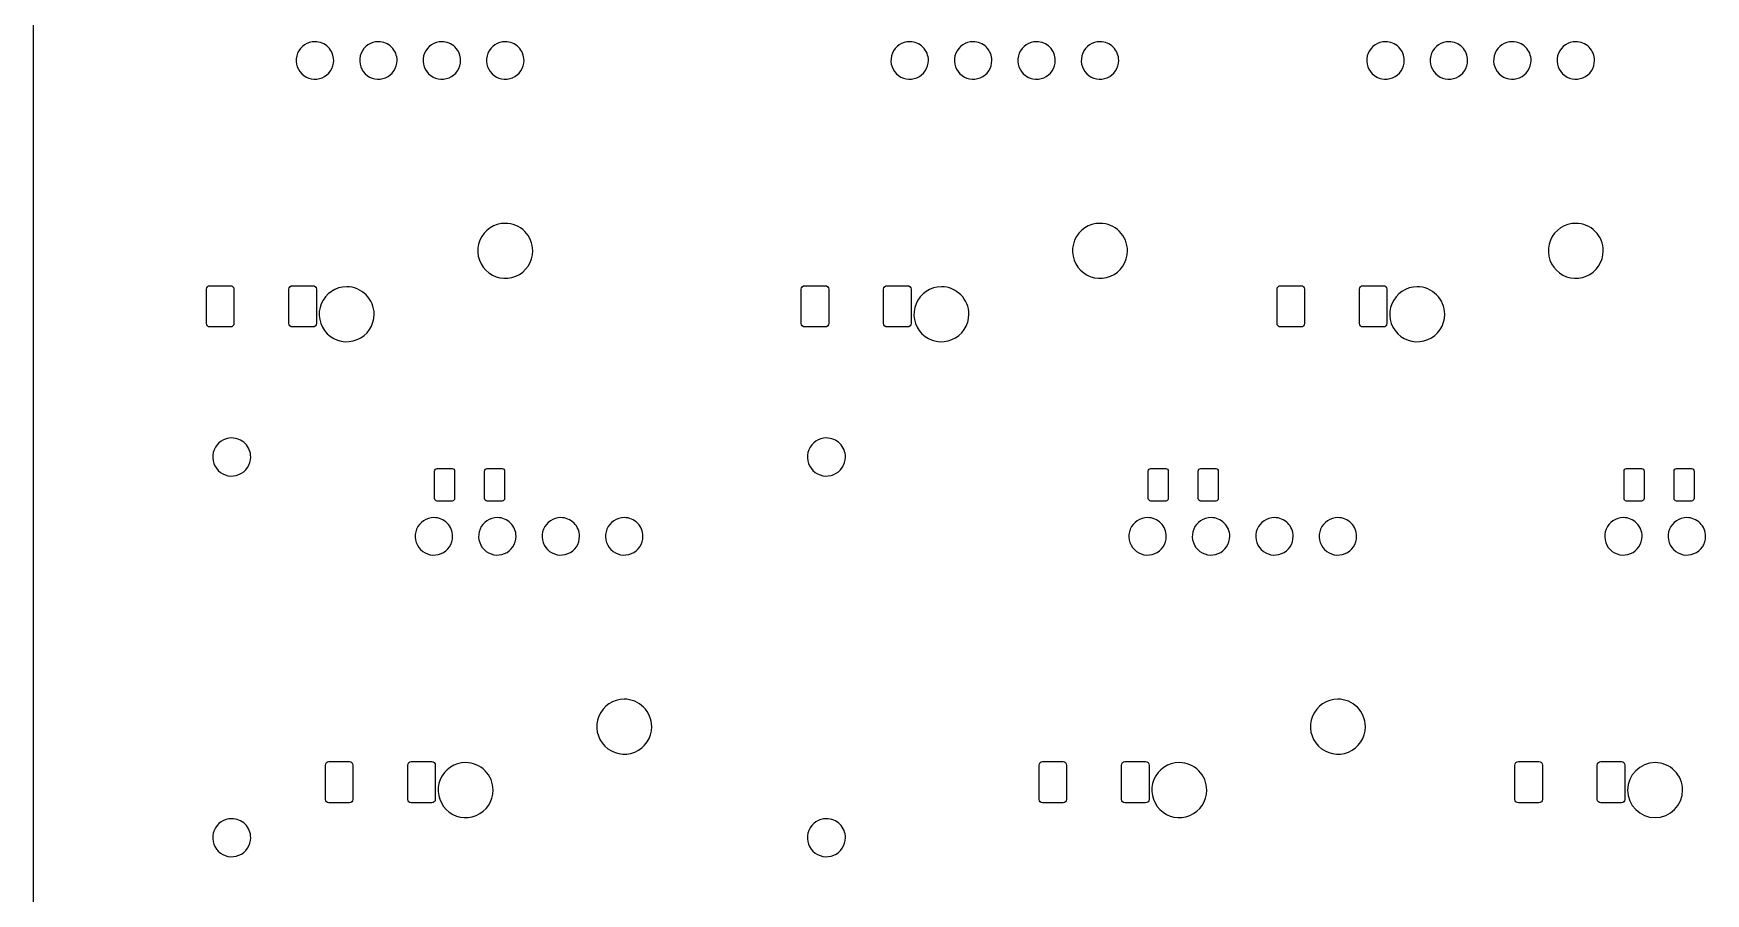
# Model space of a CAD drawing. Extents: x 0 to 449, y -141 to 0.
# Drawn here: x 0 to 67, y -71.2 to -36.7 of the extents above; entities that cross this region are included whole.
import ezdxf

# ---------------------------------------------------------------- set-up
doc = ezdxf.new("R2010")
doc.units = 0
doc.layers.get('0').update_dxf_attribs({"linetype": 'CONTINUOUS'})

msp = doc.modelspace()

# ---------------------------------------------------------------- linework, layer by layer
at = {"color": 7}
for p, q in [((0.024995, -133.374466), (0.024995, -0.024469)), ((11.296245, -37.05697), (11.296245, -37.05697)), ((13.836244, -37.05697), (13.836244, -37.05697)), ((16.376244, -37.05697), (16.376244, -37.05697)), ((18.916244, -37.05697), (18.916244, -37.05697)), ((35.108744, -37.05697), (35.108744, -37.05697)), ((37.648744, -37.05697), (37.648744, -37.05697)), ((40.188744, -37.05697), (40.188744, -37.05697)), ((42.728744, -37.05697), (42.728744, -37.05697)), ((54.158744, -37.05697), (54.158744, -37.05697)), ((56.698744, -37.05697), (56.698744, -37.05697)), ((59.238744, -37.05697), (59.238744, -37.05697)), ((61.778744, -37.05697), (61.778744, -37.05697)), ((18.916244, -44.32697), (18.916244, -44.32697)), ((42.728744, -44.32697), (42.728744, -44.32697)), ((61.778744, -44.32697), (61.778744, -44.32697)), ((6.993394, -46.864742), (7.038002, -46.834936)), ((7.038002, -46.834936), (7.090621, -46.824469)), ((7.090621, -46.824469), (7.915621, -46.824469)), ((7.915621, -46.824469), (7.96824, -46.834936)), ((7.96824, -46.834936), (8.012848, -46.864742)), ((10.293392, -46.864742), (10.338, -46.834936)), ((10.338, -46.834936), (10.390619, -46.824469)), ((10.390619, -46.824469), (11.215619, -46.824469)), ((11.215619, -46.824469), (11.268238, -46.834936)), ((11.268238, -46.834936), (11.312846, -46.864742)), ((30.805894, -46.864742), (30.850502, -46.834936)), ((30.850502, -46.834936), (30.903121, -46.824469)), ((30.903121, -46.824469), (31.728121, -46.824469)), ((31.728121, -46.824469), (31.78074, -46.834936)), ((31.78074, -46.834936), (31.825348, -46.864742)), ((34.105892, -46.864742), (34.1505, -46.834936)), ((34.1505, -46.834936), (34.203119, -46.824469)), ((34.203119, -46.824469), (35.028119, -46.824469)), ((35.028119, -46.824469), (35.080738, -46.834936)), ((35.080738, -46.834936), (35.125346, -46.864742)), ((49.855894, -46.864742), (49.900502, -46.834936)), ((49.900502, -46.834936), (49.953121, -46.824469)), ((49.953121, -46.824469), (50.778121, -46.824469)), ((50.778121, -46.824469), (50.83074, -46.834936)), ((50.83074, -46.834936), (50.875348, -46.864742)), ((53.155892, -46.864742), (53.2005, -46.834936)), ((53.2005, -46.834936), (53.253119, -46.824469)), ((53.253119, -46.824469), (54.078119, -46.824469)), ((54.078119, -46.824469), (54.130738, -46.834936)), ((54.130738, -46.834936), (54.175346, -46.864742)), ((6.953121, -46.961969), (6.963588, -46.90935)), ((6.953121, -48.336969), (6.953121, -46.961969)), ((6.963588, -46.90935), (6.993394, -46.864742)), ((8.012848, -46.864742), (8.042654, -46.90935)), ((8.042654, -46.90935), (8.053121, -46.961969)), ((8.053121, -46.961969), (8.053121, -48.336969)), ((10.253119, -46.961969), (10.263586, -46.90935)), ((10.253119, -48.336969), (10.253119, -46.961969)), ((10.263586, -46.90935), (10.293392, -46.864742)), ((11.312846, -46.864742), (11.342652, -46.90935)), ((11.342652, -46.90935), (11.353119, -46.961969)), ((11.353119, -46.961969), (11.353119, -48.336969)), ((12.566244, -46.86697), (12.566244, -46.86697)), ((30.765621, -46.961969), (30.776088, -46.90935)), ((30.765621, -48.336969), (30.765621, -46.961969)), ((30.776088, -46.90935), (30.805894, -46.864742)), ((31.825348, -46.864742), (31.855154, -46.90935)), ((31.855154, -46.90935), (31.865621, -46.961969)), ((31.865621, -46.961969), (31.865621, -48.336969)), ((34.065619, -46.961969), (34.076086, -46.90935)), ((34.065619, -48.336969), (34.065619, -46.961969)), ((34.076086, -46.90935), (34.105892, -46.864742)), ((35.125346, -46.864742), (35.155152, -46.90935)), ((35.155152, -46.90935), (35.165619, -46.961969)), ((35.165619, -46.961969), (35.165619, -48.336969)), ((36.378744, -46.86697), (36.378744, -46.86697)), ((49.815621, -46.961969), (49.826088, -46.90935)), ((49.815621, -48.336969), (49.815621, -46.961969)), ((49.826088, -46.90935), (49.855894, -46.864742)), ((50.875348, -46.864742), (50.905154, -46.90935)), ((50.905154, -46.90935), (50.915621, -46.961969)), ((50.915621, -46.961969), (50.915621, -48.336969)), ((53.115619, -46.961969), (53.126086, -46.90935)), ((53.115619, -48.336969), (53.115619, -46.961969)), ((53.126086, -46.90935), (53.155892, -46.864742)), ((54.175346, -46.864742), (54.205152, -46.90935)), ((54.205152, -46.90935), (54.215619, -46.961969)), ((54.215619, -46.961969), (54.215619, -48.336969)), ((55.428744, -46.86697), (55.428744, -46.86697)), ((6.963588, -48.389588), (6.953121, -48.336969)), ((6.993394, -48.434196), (6.963588, -48.389588)), ((7.038002, -48.464002), (6.993394, -48.434196)), ((7.090621, -48.474469), (7.038002, -48.464002)), ((7.915621, -48.474469), (7.090621, -48.474469)), ((7.96824, -48.464002), (7.915621, -48.474469)), ((8.012848, -48.434196), (7.96824, -48.464002)), ((8.042654, -48.389588), (8.012848, -48.434196)), ((8.053121, -48.336969), (8.042654, -48.389588)), ((10.263586, -48.389588), (10.253119, -48.336969)), ((10.293392, -48.434196), (10.263586, -48.389588)), ((10.338, -48.464002), (10.293392, -48.434196)), ((10.390619, -48.474469), (10.338, -48.464002)), ((11.215619, -48.474469), (10.390619, -48.474469)), ((11.268238, -48.464002), (11.215619, -48.474469)), ((11.312846, -48.434196), (11.268238, -48.464002)), ((11.342652, -48.389588), (11.312846, -48.434196)), ((11.353119, -48.336969), (11.342652, -48.389588)), ((30.776088, -48.389588), (30.765621, -48.336969)), ((30.805894, -48.434196), (30.776088, -48.389588)), ((30.850502, -48.464002), (30.805894, -48.434196)), ((30.903121, -48.474469), (30.850502, -48.464002)), ((31.728121, -48.474469), (30.903121, -48.474469)), ((31.78074, -48.464002), (31.728121, -48.474469)), ((31.825348, -48.434196), (31.78074, -48.464002)), ((31.855154, -48.389588), (31.825348, -48.434196)), ((31.865621, -48.336969), (31.855154, -48.389588)), ((34.076086, -48.389588), (34.065619, -48.336969)), ((34.105892, -48.434196), (34.076086, -48.389588)), ((34.1505, -48.464002), (34.105892, -48.434196)), ((34.203119, -48.474469), (34.1505, -48.464002)), ((35.028119, -48.474469), (34.203119, -48.474469)), ((35.080738, -48.464002), (35.028119, -48.474469)), ((35.125346, -48.434196), (35.080738, -48.464002)), ((35.155152, -48.389588), (35.125346, -48.434196)), ((35.165619, -48.336969), (35.155152, -48.389588)), ((49.826088, -48.389588), (49.815621, -48.336969)), ((49.855894, -48.434196), (49.826088, -48.389588)), ((49.900502, -48.464002), (49.855894, -48.434196)), ((49.953121, -48.474469), (49.900502, -48.464002)), ((50.778121, -48.474469), (49.953121, -48.474469)), ((50.83074, -48.464002), (50.778121, -48.474469)), ((50.875348, -48.434196), (50.83074, -48.464002)), ((50.905154, -48.389588), (50.875348, -48.434196)), ((50.915621, -48.336969), (50.905154, -48.389588)), ((53.126086, -48.389588), (53.115619, -48.336969)), ((53.155892, -48.434196), (53.126086, -48.389588)), ((53.2005, -48.464002), (53.155892, -48.434196)), ((53.253119, -48.474469), (53.2005, -48.464002)), ((54.078119, -48.474469), (53.253119, -48.474469)), ((54.130738, -48.464002), (54.078119, -48.474469)), ((54.175346, -48.434196), (54.130738, -48.464002)), ((54.205152, -48.389588), (54.175346, -48.434196)), ((54.215619, -48.336969), (54.205152, -48.389588)), ((7.962495, -52.91997), (7.962495, -52.91997)), ((31.774996, -52.91997), (31.774996, -52.91997)), ((16.087494, -54.243219), (16.095106, -54.204951)), ((16.095106, -54.204951), (16.116783, -54.172508)), ((16.116783, -54.172508), (16.149226, -54.150831)), ((16.149226, -54.150831), (16.187494, -54.143219)), ((16.187494, -54.143219), (16.787494, -54.143219)), ((16.787494, -54.143219), (16.825762, -54.150831)), ((16.825762, -54.150831), (16.858205, -54.172508)), ((16.858205, -54.172508), (16.879882, -54.204951)), ((16.879882, -54.204951), (16.887494, -54.243219)), ((18.087496, -54.243219), (18.095108, -54.204951)), ((18.095108, -54.204951), (18.116785, -54.172508)), ((18.116785, -54.172508), (18.149228, -54.150831)), ((18.149228, -54.150831), (18.187496, -54.143219)), ((18.187496, -54.143219), (18.787496, -54.143219)), ((18.787496, -54.143219), (18.825764, -54.150831)), ((18.825764, -54.150831), (18.858207, -54.172508)), ((18.858207, -54.172508), (18.879884, -54.204951)), ((18.879884, -54.204951), (18.887496, -54.243219)), ((44.662494, -54.243219), (44.670106, -54.204951)), ((44.670106, -54.204951), (44.691783, -54.172508)), ((44.691783, -54.172508), (44.724226, -54.150831)), ((44.724226, -54.150831), (44.762494, -54.143219)), ((44.762494, -54.143219), (45.362494, -54.143219)), ((45.362494, -54.143219), (45.400762, -54.150831)), ((45.400762, -54.150831), (45.433205, -54.172508)), ((45.433205, -54.172508), (45.454882, -54.204951)), ((45.454882, -54.204951), (45.462494, -54.243219)), ((46.662496, -54.243219), (46.670108, -54.204951)), ((46.670108, -54.204951), (46.691785, -54.172508)), ((46.691785, -54.172508), (46.724228, -54.150831)), ((46.724228, -54.150831), (46.762496, -54.143219)), ((46.762496, -54.143219), (47.362496, -54.143219)), ((47.362496, -54.143219), (47.400764, -54.150831)), ((47.400764, -54.150831), (47.433207, -54.172508)), ((47.433207, -54.172508), (47.454884, -54.204951)), ((47.454884, -54.204951), (47.462496, -54.243219)), ((63.712494, -54.243219), (63.720106, -54.204951)), ((63.720106, -54.204951), (63.741783, -54.172508)), ((63.741783, -54.172508), (63.774226, -54.150831)), ((63.774226, -54.150831), (63.812494, -54.143219)), ((63.812494, -54.143219), (64.412494, -54.143219)), ((64.412494, -54.143219), (64.450762, -54.150831)), ((64.450762, -54.150831), (64.483205, -54.172508)), ((64.483205, -54.172508), (64.504882, -54.204951)), ((64.504882, -54.204951), (64.512494, -54.243219)), ((65.712496, -54.243219), (65.720108, -54.204951)), ((65.720108, -54.204951), (65.741785, -54.172508)), ((65.741785, -54.172508), (65.774228, -54.150831)), ((65.774228, -54.150831), (65.812496, -54.143219)), ((65.812496, -54.143219), (66.412496, -54.143219)), ((66.412496, -54.143219), (66.450764, -54.150831)), ((66.450764, -54.150831), (66.483207, -54.172508)), ((66.483207, -54.172508), (66.504884, -54.204951)), ((66.504884, -54.204951), (66.512496, -54.243219)), ((16.087494, -55.343219), (16.087494, -54.243219)), ((16.887494, -54.243219), (16.887494, -55.343219)), ((18.087496, -55.343219), (18.087496, -54.243219)), ((18.887496, -54.243219), (18.887496, -55.343219)), ((44.662494, -55.343219), (44.662494, -54.243219)), ((45.462494, -54.243219), (45.462494, -55.343219)), ((46.662496, -55.343219), (46.662496, -54.243219)), ((47.462496, -54.243219), (47.462496, -55.343219)), ((63.712494, -55.343219), (63.712494, -54.243219)), ((64.512494, -54.243219), (64.512494, -55.343219)), ((65.712496, -55.343219), (65.712496, -54.243219)), ((66.512496, -54.243219), (66.512496, -55.343219)), ((16.095106, -55.381487), (16.087494, -55.343219)), ((16.116783, -55.41393), (16.095106, -55.381487)), ((16.149226, -55.435607), (16.116783, -55.41393)), ((16.187494, -55.443219), (16.149226, -55.435607)), ((16.787494, -55.443219), (16.187494, -55.443219)), ((16.825762, -55.435607), (16.787494, -55.443219)), ((16.858205, -55.41393), (16.825762, -55.435607)), ((16.879882, -55.381487), (16.858205, -55.41393)), ((16.887494, -55.343219), (16.879882, -55.381487)), ((18.095108, -55.381487), (18.087496, -55.343219)), ((18.116785, -55.41393), (18.095108, -55.381487)), ((18.149228, -55.435607), (18.116785, -55.41393)), ((18.187496, -55.443219), (18.149228, -55.435607)), ((18.787496, -55.443219), (18.187496, -55.443219)), ((18.825764, -55.435607), (18.787496, -55.443219)), ((18.858207, -55.41393), (18.825764, -55.435607)), ((18.879884, -55.381487), (18.858207, -55.41393)), ((18.887496, -55.343219), (18.879884, -55.381487)), ((44.670106, -55.381487), (44.662494, -55.343219)), ((44.691783, -55.41393), (44.670106, -55.381487)), ((44.724226, -55.435607), (44.691783, -55.41393)), ((44.762494, -55.443219), (44.724226, -55.435607)), ((45.362494, -55.443219), (44.762494, -55.443219)), ((45.400762, -55.435607), (45.362494, -55.443219)), ((45.433205, -55.41393), (45.400762, -55.435607)), ((45.454882, -55.381487), (45.433205, -55.41393)), ((45.462494, -55.343219), (45.454882, -55.381487)), ((46.670108, -55.381487), (46.662496, -55.343219)), ((46.691785, -55.41393), (46.670108, -55.381487)), ((46.724228, -55.435607), (46.691785, -55.41393)), ((46.762496, -55.443219), (46.724228, -55.435607)), ((47.362496, -55.443219), (46.762496, -55.443219)), ((47.400764, -55.435607), (47.362496, -55.443219)), ((47.433207, -55.41393), (47.400764, -55.435607)), ((47.454884, -55.381487), (47.433207, -55.41393)), ((47.462496, -55.343219), (47.454884, -55.381487)), ((63.720106, -55.381487), (63.712494, -55.343219)), ((63.741783, -55.41393), (63.720106, -55.381487)), ((63.774226, -55.435607), (63.741783, -55.41393)), ((63.812494, -55.443219), (63.774226, -55.435607)), ((64.412494, -55.443219), (63.812494, -55.443219)), ((64.450762, -55.435607), (64.412494, -55.443219)), ((64.483205, -55.41393), (64.450762, -55.435607)), ((64.504882, -55.381487), (64.483205, -55.41393)), ((64.512494, -55.343219), (64.504882, -55.381487)), ((65.720108, -55.381487), (65.712496, -55.343219)), ((65.741785, -55.41393), (65.720108, -55.381487)), ((65.774228, -55.435607), (65.741785, -55.41393)), ((65.812496, -55.443219), (65.774228, -55.435607)), ((66.412496, -55.443219), (65.812496, -55.443219)), ((66.450764, -55.435607), (66.412496, -55.443219)), ((66.483207, -55.41393), (66.450764, -55.435607)), ((66.504884, -55.381487), (66.483207, -55.41393)), ((66.512496, -55.343219), (66.504884, -55.381487)), ((16.058744, -56.10697), (16.058744, -56.10697)), ((18.598744, -56.10697), (18.598744, -56.10697)), ((21.138744, -56.10697), (21.138744, -56.10697)), ((23.678744, -56.10697), (23.678744, -56.10697)), ((44.633744, -56.10697), (44.633744, -56.10697)), ((47.173744, -56.10697), (47.173744, -56.10697)), ((49.713744, -56.10697), (49.713744, -56.10697)), ((52.253744, -56.10697), (52.253744, -56.10697)), ((63.683748, -56.10697), (63.683748, -56.10697)), ((66.223748, -56.10697), (66.223748, -56.10697)), ((23.678744, -63.376966), (23.678744, -63.376966)), ((52.253744, -63.376966), (52.253744, -63.376966)), ((11.715621, -66.011969), (11.726088, -65.95935)), ((11.715621, -67.386969), (11.715621, -66.011969)), ((11.726088, -65.95935), (11.755894, -65.914742)), ((11.755894, -65.914742), (11.800502, -65.884936)), ((11.800502, -65.884936), (11.853121, -65.874469)), ((11.853121, -65.874469), (12.678121, -65.874469)), ((12.678121, -65.874469), (12.73074, -65.884936)), ((12.73074, -65.884936), (12.775348, -65.914742)), ((12.775348, -65.914742), (12.805154, -65.95935)), ((12.805154, -65.95935), (12.815621, -66.011969)), ((12.815621, -66.011969), (12.815621, -67.386969)), ((15.015619, -66.011969), (15.026086, -65.95935)), ((15.015619, -67.386969), (15.015619, -66.011969)), ((15.026086, -65.95935), (15.055892, -65.914742)), ((15.055892, -65.914742), (15.1005, -65.884936)), ((15.1005, -65.884936), (15.153119, -65.874469)), ((15.153119, -65.874469), (15.978119, -65.874469)), ((15.978119, -65.874469), (16.030738, -65.884936)), ((16.030738, -65.884936), (16.075346, -65.914742)), ((16.075346, -65.914742), (16.105152, -65.95935)), ((16.105152, -65.95935), (16.115619, -66.011969)), ((16.115619, -66.011969), (16.115619, -67.386969)), ((17.328744, -65.916966), (17.328744, -65.916966)), ((40.290621, -66.011969), (40.301088, -65.95935)), ((40.290621, -67.386969), (40.290621, -66.011969)), ((40.301088, -65.95935), (40.330894, -65.914742)), ((40.330894, -65.914742), (40.375502, -65.884936)), ((40.375502, -65.884936), (40.428121, -65.874469)), ((40.428121, -65.874469), (41.253121, -65.874469)), ((41.253121, -65.874469), (41.30574, -65.884936)), ((41.30574, -65.884936), (41.350348, -65.914742)), ((41.350348, -65.914742), (41.380154, -65.95935)), ((41.380154, -65.95935), (41.390621, -66.011969)), ((41.390621, -66.011969), (41.390621, -67.386969)), ((43.590619, -66.011969), (43.601086, -65.95935)), ((43.590619, -67.386969), (43.590619, -66.011969)), ((43.601086, -65.95935), (43.630892, -65.914742)), ((43.630892, -65.914742), (43.6755, -65.884936)), ((43.6755, -65.884936), (43.728119, -65.874469)), ((43.728119, -65.874469), (44.553119, -65.874469)), ((44.553119, -65.874469), (44.605738, -65.884936)), ((44.605738, -65.884936), (44.650346, -65.914742)), ((44.650346, -65.914742), (44.680152, -65.95935)), ((44.680152, -65.95935), (44.690619, -66.011969)), ((44.690619, -66.011969), (44.690619, -67.386969)), ((45.903744, -65.916966), (45.903744, -65.916966)), ((59.340621, -66.011969), (59.351088, -65.95935)), ((59.340621, -67.386969), (59.340621, -66.011969)), ((59.351088, -65.95935), (59.380894, -65.914742)), ((59.380894, -65.914742), (59.425502, -65.884936)), ((59.425502, -65.884936), (59.478121, -65.874469)), ((59.478121, -65.874469), (60.303121, -65.874469)), ((60.303121, -65.874469), (60.35574, -65.884936)), ((60.35574, -65.884936), (60.400348, -65.914742)), ((60.400348, -65.914742), (60.430154, -65.95935)), ((60.430154, -65.95935), (60.440621, -66.011969)), ((60.440621, -66.011969), (60.440621, -67.386969)), ((62.640619, -66.011969), (62.651086, -65.95935)), ((62.640619, -67.386969), (62.640619, -66.011969)), ((62.651086, -65.95935), (62.680892, -65.914742)), ((62.680892, -65.914742), (62.7255, -65.884936)), ((62.7255, -65.884936), (62.778119, -65.874469)), ((62.778119, -65.874469), (63.603119, -65.874469)), ((63.603119, -65.874469), (63.655738, -65.884936)), ((63.655738, -65.884936), (63.700346, -65.914742)), ((63.700346, -65.914742), (63.730152, -65.95935)), ((63.730152, -65.95935), (63.740619, -66.011969)), ((63.740619, -66.011969), (63.740619, -67.386969)), ((64.953748, -65.916966), (64.953748, -65.916966)), ((11.726088, -67.439588), (11.715621, -67.386969)), ((11.755894, -67.484196), (11.726088, -67.439588)), ((11.800502, -67.514002), (11.755894, -67.484196)), ((11.853121, -67.524469), (11.800502, -67.514002)), ((12.678121, -67.524469), (11.853121, -67.524469)), ((12.73074, -67.514002), (12.678121, -67.524469)), ((12.775348, -67.484196), (12.73074, -67.514002)), ((12.805154, -67.439588), (12.775348, -67.484196)), ((12.815621, -67.386969), (12.805154, -67.439588)), ((15.026086, -67.439588), (15.015619, -67.386969)), ((15.055892, -67.484196), (15.026086, -67.439588)), ((15.1005, -67.514002), (15.055892, -67.484196)), ((15.153119, -67.524469), (15.1005, -67.514002)), ((15.978119, -67.524469), (15.153119, -67.524469)), ((16.030738, -67.514002), (15.978119, -67.524469)), ((16.075346, -67.484196), (16.030738, -67.514002)), ((16.105152, -67.439588), (16.075346, -67.484196)), ((16.115619, -67.386969), (16.105152, -67.439588)), ((40.301088, -67.439588), (40.290621, -67.386969)), ((40.330894, -67.484196), (40.301088, -67.439588)), ((40.375502, -67.514002), (40.330894, -67.484196)), ((40.428121, -67.524469), (40.375502, -67.514002)), ((41.253121, -67.524469), (40.428121, -67.524469)), ((41.30574, -67.514002), (41.253121, -67.524469)), ((41.350348, -67.484196), (41.30574, -67.514002)), ((41.380154, -67.439588), (41.350348, -67.484196)), ((41.390621, -67.386969), (41.380154, -67.439588)), ((43.601086, -67.439588), (43.590619, -67.386969)), ((43.630892, -67.484196), (43.601086, -67.439588)), ((43.6755, -67.514002), (43.630892, -67.484196)), ((43.728119, -67.524469), (43.6755, -67.514002)), ((44.553119, -67.524469), (43.728119, -67.524469)), ((44.605738, -67.514002), (44.553119, -67.524469)), ((44.650346, -67.484196), (44.605738, -67.514002)), ((44.680152, -67.439588), (44.650346, -67.484196)), ((44.690619, -67.386969), (44.680152, -67.439588)), ((59.351088, -67.439588), (59.340621, -67.386969)), ((59.380894, -67.484196), (59.351088, -67.439588)), ((59.425502, -67.514002), (59.380894, -67.484196)), ((59.478121, -67.524469), (59.425502, -67.514002)), ((60.303121, -67.524469), (59.478121, -67.524469)), ((60.35574, -67.514002), (60.303121, -67.524469)), ((60.400348, -67.484196), (60.35574, -67.514002)), ((60.430154, -67.439588), (60.400348, -67.484196)), ((60.440621, -67.386969), (60.430154, -67.439588)), ((62.651086, -67.439588), (62.640619, -67.386969)), ((62.680892, -67.484196), (62.651086, -67.439588)), ((62.7255, -67.514002), (62.680892, -67.484196)), ((62.778119, -67.524469), (62.7255, -67.514002)), ((63.603119, -67.524469), (62.778119, -67.524469)), ((63.655738, -67.514002), (63.603119, -67.524469)), ((63.700346, -67.484196), (63.655738, -67.514002)), ((63.730152, -67.439588), (63.700346, -67.484196)), ((63.740619, -67.386969), (63.730152, -67.439588)), ((7.962495, -68.159966), (7.962495, -68.159966)), ((31.774996, -68.159966), (31.774996, -68.159966))]:
    msp.add_line(p, q, dxfattribs=at)
for points in [[(11.296245, -37.05697), (10.992898, -37.05697), (10.719421, -37.239701), (10.603335, -37.519957)], [(11.826575, -37.276639), (11.685923, -37.135987), (11.495157, -37.05697), (11.296245, -37.05697)], [(12.046245, -37.80697), (12.046245, -37.608057), (11.967227, -37.417292), (11.826575, -37.276639)], [(13.836244, -37.05697), (13.532897, -37.05697), (13.25942, -37.239701), (13.143334, -37.519957)], [(14.366574, -37.276639), (14.225922, -37.135987), (14.035156, -37.05697), (13.836244, -37.05697)], [(14.586244, -37.80697), (14.586244, -37.608057), (14.507226, -37.417292), (14.366574, -37.276639)], [(16.376244, -37.05697), (16.072897, -37.05697), (15.79942, -37.239701), (15.683334, -37.519957)], [(16.906574, -37.276639), (16.765922, -37.135987), (16.575156, -37.05697), (16.376244, -37.05697)], [(17.126244, -37.80697), (17.126244, -37.608057), (17.047226, -37.417292), (16.906574, -37.276639)], [(18.916244, -37.05697), (18.612897, -37.05697), (18.33942, -37.239701), (18.223334, -37.519957)], [(19.446574, -37.276639), (19.305922, -37.135987), (19.115156, -37.05697), (18.916244, -37.05697)], [(19.666244, -37.80697), (19.666244, -37.608057), (19.587226, -37.417292), (19.446574, -37.276639)], [(35.108744, -37.05697), (34.805397, -37.05697), (34.53192, -37.239701), (34.415834, -37.519957)], [(35.639074, -37.276639), (35.498422, -37.135987), (35.307656, -37.05697), (35.108744, -37.05697)], [(35.858744, -37.80697), (35.858744, -37.608057), (35.779726, -37.417292), (35.639074, -37.276639)], [(37.648744, -37.05697), (37.345397, -37.05697), (37.07192, -37.239701), (36.955834, -37.519957)], [(38.179074, -37.276639), (38.038422, -37.135987), (37.847656, -37.05697), (37.648744, -37.05697)], [(38.398744, -37.80697), (38.398744, -37.608057), (38.319726, -37.417292), (38.179074, -37.276639)], [(40.188744, -37.05697), (39.885397, -37.05697), (39.61192, -37.239701), (39.495834, -37.519957)], [(40.719074, -37.276639), (40.578422, -37.135987), (40.387656, -37.05697), (40.188744, -37.05697)], [(40.938744, -37.80697), (40.938744, -37.608057), (40.859726, -37.417292), (40.719074, -37.276639)], [(42.728744, -37.05697), (42.425397, -37.05697), (42.15192, -37.239701), (42.035834, -37.519957)], [(43.259074, -37.276639), (43.118422, -37.135987), (42.927656, -37.05697), (42.728744, -37.05697)], [(43.478744, -37.80697), (43.478744, -37.608057), (43.399726, -37.417292), (43.259074, -37.276639)], [(54.158744, -37.05697), (53.855397, -37.05697), (53.58192, -37.239701), (53.465834, -37.519957)], [(54.689074, -37.276639), (54.548422, -37.135987), (54.357656, -37.05697), (54.158744, -37.05697)], [(54.908744, -37.80697), (54.908744, -37.608057), (54.829726, -37.417292), (54.689074, -37.276639)], [(56.698744, -37.05697), (56.395397, -37.05697), (56.12192, -37.239701), (56.005834, -37.519957)], [(57.229074, -37.276639), (57.088422, -37.135987), (56.897656, -37.05697), (56.698744, -37.05697)], [(57.448744, -37.80697), (57.448744, -37.608057), (57.369726, -37.417292), (57.229074, -37.276639)], [(59.238744, -37.05697), (58.935397, -37.05697), (58.66192, -37.239701), (58.545834, -37.519957)], [(59.769074, -37.276639), (59.628422, -37.135987), (59.437656, -37.05697), (59.238744, -37.05697)], [(59.988744, -37.80697), (59.988744, -37.608057), (59.909726, -37.417292), (59.769074, -37.276639)], [(61.778744, -37.05697), (61.475397, -37.05697), (61.20192, -37.239701), (61.085834, -37.519957)], [(62.309074, -37.276639), (62.168422, -37.135987), (61.977656, -37.05697), (61.778744, -37.05697)], [(62.528744, -37.80697), (62.528744, -37.608057), (62.449726, -37.417292), (62.309074, -37.276639)], [(10.603335, -37.519957), (10.48725, -37.800213), (10.551416, -38.122801), (10.765915, -38.3373)], [(11.583258, -38.499879), (11.863513, -38.383793), (12.046245, -38.110316), (12.046245, -37.80697)], [(13.143334, -37.519957), (13.027249, -37.800213), (13.091415, -38.122801), (13.305914, -38.3373)], [(14.123257, -38.499879), (14.403512, -38.383793), (14.586244, -38.110316), (14.586244, -37.80697)], [(15.683334, -37.519957), (15.567249, -37.800213), (15.631415, -38.122801), (15.845914, -38.3373)], [(16.663257, -38.499879), (16.943512, -38.383793), (17.126244, -38.110316), (17.126244, -37.80697)], [(18.223334, -37.519957), (18.107249, -37.800213), (18.171415, -38.122801), (18.385914, -38.3373)], [(19.203257, -38.499879), (19.483512, -38.383793), (19.666244, -38.110316), (19.666244, -37.80697)], [(34.415834, -37.519957), (34.299749, -37.800213), (34.363915, -38.122801), (34.578414, -38.3373)], [(35.395757, -38.499879), (35.676012, -38.383793), (35.858744, -38.110316), (35.858744, -37.80697)], [(36.955834, -37.519957), (36.839749, -37.800213), (36.903915, -38.122801), (37.118414, -38.3373)], [(37.935757, -38.499879), (38.216012, -38.383793), (38.398744, -38.110316), (38.398744, -37.80697)], [(39.495834, -37.519957), (39.379749, -37.800213), (39.443915, -38.122801), (39.658414, -38.3373)], [(40.475757, -38.499879), (40.756012, -38.383793), (40.938744, -38.110316), (40.938744, -37.80697)], [(42.035834, -37.519957), (41.919749, -37.800213), (41.983915, -38.122801), (42.198414, -38.3373)], [(43.015757, -38.499879), (43.296012, -38.383793), (43.478744, -38.110316), (43.478744, -37.80697)], [(53.465834, -37.519957), (53.349749, -37.800213), (53.413915, -38.122801), (53.628414, -38.3373)], [(54.445757, -38.499879), (54.726012, -38.383793), (54.908744, -38.110316), (54.908744, -37.80697)], [(56.005834, -37.519957), (55.889749, -37.800213), (55.953915, -38.122801), (56.168414, -38.3373)], [(56.985757, -38.499879), (57.266012, -38.383793), (57.448744, -38.110316), (57.448744, -37.80697)], [(58.545834, -37.519957), (58.429749, -37.800213), (58.493915, -38.122801), (58.708414, -38.3373)], [(59.525757, -38.499879), (59.806012, -38.383793), (59.988744, -38.110316), (59.988744, -37.80697)], [(61.085834, -37.519957), (60.969749, -37.800213), (61.033915, -38.122801), (61.248414, -38.3373)], [(62.065757, -38.499879), (62.346012, -38.383793), (62.528744, -38.110316), (62.528744, -37.80697)], [(10.765915, -38.3373), (10.980413, -38.551798), (11.303002, -38.615965), (11.583258, -38.499879)], [(13.305914, -38.3373), (13.520412, -38.551798), (13.843001, -38.615965), (14.123257, -38.499879)], [(15.845914, -38.3373), (16.060412, -38.551798), (16.383001, -38.615965), (16.663257, -38.499879)], [(18.385914, -38.3373), (18.600412, -38.551798), (18.923001, -38.615965), (19.203257, -38.499879)], [(34.578414, -38.3373), (34.792912, -38.551798), (35.115501, -38.615965), (35.395757, -38.499879)], [(37.118414, -38.3373), (37.332912, -38.551798), (37.655501, -38.615965), (37.935757, -38.499879)], [(39.658414, -38.3373), (39.872912, -38.551798), (40.195501, -38.615965), (40.475757, -38.499879)], [(42.198414, -38.3373), (42.412912, -38.551798), (42.735501, -38.615965), (43.015757, -38.499879)], [(53.628414, -38.3373), (53.842912, -38.551798), (54.165501, -38.615965), (54.445757, -38.499879)], [(56.168414, -38.3373), (56.382912, -38.551798), (56.705501, -38.615965), (56.985757, -38.499879)], [(58.708414, -38.3373), (58.922912, -38.551798), (59.245501, -38.615965), (59.525757, -38.499879)], [(61.248414, -38.3373), (61.462912, -38.551798), (61.785501, -38.615965), (62.065757, -38.499879)], [(18.916244, -44.32697), (18.471336, -44.32697), (18.070236, -44.594976), (17.899977, -45.006018)], [(19.694061, -44.649152), (19.487771, -44.442862), (19.207982, -44.32697), (18.916244, -44.32697)], [(20.016244, -45.42697), (20.016244, -45.135231), (19.900351, -44.855442), (19.694061, -44.649152)], [(42.728744, -44.32697), (42.283836, -44.32697), (41.882736, -44.594976), (41.712477, -45.006018)], [(43.506561, -44.649152), (43.300271, -44.442862), (43.020482, -44.32697), (42.728744, -44.32697)], [(43.828744, -45.42697), (43.828744, -45.135231), (43.712851, -44.855442), (43.506561, -44.649152)], [(61.778744, -44.32697), (61.333836, -44.32697), (60.932736, -44.594976), (60.762477, -45.006018)], [(62.556561, -44.649152), (62.350271, -44.442862), (62.070482, -44.32697), (61.778744, -44.32697)], [(62.878744, -45.42697), (62.878744, -45.135231), (62.762851, -44.855442), (62.556561, -44.649152)], [(17.899977, -45.006018), (17.729717, -45.41706), (17.823829, -45.890189), (18.138427, -46.204787)], [(19.337196, -46.443237), (19.748238, -46.272978), (20.016244, -45.871878), (20.016244, -45.42697)], [(41.712477, -45.006018), (41.542217, -45.41706), (41.636329, -45.890189), (41.950927, -46.204787)], [(43.149696, -46.443237), (43.560738, -46.272978), (43.828744, -45.871878), (43.828744, -45.42697)], [(60.762477, -45.006018), (60.592217, -45.41706), (60.686329, -45.890189), (61.000927, -46.204787)], [(62.199696, -46.443237), (62.610738, -46.272978), (62.878744, -45.871878), (62.878744, -45.42697)], [(18.138427, -46.204787), (18.453024, -46.519385), (18.926154, -46.613496), (19.337196, -46.443237)], [(41.950927, -46.204787), (42.265524, -46.519385), (42.738654, -46.613496), (43.149696, -46.443237)], [(61.000927, -46.204787), (61.315524, -46.519385), (61.788654, -46.613496), (62.199696, -46.443237)], [(12.566244, -46.86697), (12.121336, -46.86697), (11.720236, -47.134976), (11.549977, -47.546018)], [(13.344061, -47.189152), (13.137771, -46.982862), (12.857982, -46.86697), (12.566244, -46.86697)], [(13.666244, -47.96697), (13.666244, -47.675231), (13.550351, -47.395442), (13.344061, -47.189152)], [(36.378744, -46.86697), (35.933836, -46.86697), (35.532736, -47.134976), (35.362477, -47.546018)], [(37.156561, -47.189152), (36.950271, -46.982862), (36.670482, -46.86697), (36.378744, -46.86697)], [(37.478744, -47.96697), (37.478744, -47.675231), (37.362851, -47.395442), (37.156561, -47.189152)], [(55.428744, -46.86697), (54.983836, -46.86697), (54.582736, -47.134976), (54.412477, -47.546018)], [(56.206561, -47.189152), (56.000271, -46.982862), (55.720482, -46.86697), (55.428744, -46.86697)], [(56.528744, -47.96697), (56.528744, -47.675231), (56.412851, -47.395442), (56.206561, -47.189152)], [(11.549977, -47.546018), (11.379717, -47.95706), (11.473829, -48.430189), (11.788427, -48.744787)], [(12.987196, -48.983237), (13.398238, -48.812978), (13.666244, -48.411878), (13.666244, -47.96697)], [(35.362477, -47.546018), (35.192217, -47.95706), (35.286329, -48.430189), (35.600927, -48.744787)], [(36.799696, -48.983237), (37.210738, -48.812978), (37.478744, -48.411878), (37.478744, -47.96697)], [(54.412477, -47.546018), (54.242217, -47.95706), (54.336329, -48.430189), (54.650927, -48.744787)], [(55.849696, -48.983237), (56.260738, -48.812978), (56.528744, -48.411878), (56.528744, -47.96697)], [(11.788427, -48.744787), (12.103024, -49.059385), (12.576154, -49.153496), (12.987196, -48.983237)], [(35.600927, -48.744787), (35.915524, -49.059385), (36.388654, -49.153496), (36.799696, -48.983237)], [(54.650927, -48.744787), (54.965524, -49.059385), (55.438654, -49.153496), (55.849696, -48.983237)], [(7.258499, -53.390365), (7.140556, -53.675105), (7.205749, -54.002854), (7.42368, -54.220785)], [(7.962495, -52.91997), (7.654295, -52.91997), (7.376442, -53.105625), (7.258499, -53.390365)], [(8.50131, -53.143154), (8.358408, -53.000251), (8.16459, -52.91997), (7.962495, -52.91997)], [(8.724495, -53.68197), (8.724495, -53.479875), (8.644213, -53.286057), (8.50131, -53.143154)], [(31.071, -53.390365), (30.953057, -53.675105), (31.01825, -54.002854), (31.236181, -54.220785)], [(31.774996, -52.91997), (31.466796, -52.91997), (31.188943, -53.105625), (31.071, -53.390365)], [(32.313811, -53.143154), (32.170909, -53.000251), (31.977091, -52.91997), (31.774996, -52.91997)], [(32.536996, -53.68197), (32.536996, -53.479875), (32.456714, -53.286057), (32.313811, -53.143154)], [(7.42368, -54.220785), (7.64161, -54.438715), (7.96936, -54.503909), (8.2541, -54.385966)], [(8.2541, -54.385966), (8.53884, -54.268023), (8.724495, -53.99017), (8.724495, -53.68197)], [(31.236181, -54.220785), (31.454111, -54.438715), (31.781861, -54.503909), (32.066601, -54.385966)], [(32.066601, -54.385966), (32.351341, -54.268023), (32.536996, -53.99017), (32.536996, -53.68197)], [(16.058744, -56.10697), (15.755397, -56.10697), (15.48192, -56.289701), (15.365834, -56.569957)], [(16.589074, -56.326639), (16.448422, -56.185987), (16.257656, -56.10697), (16.058744, -56.10697)], [(18.598744, -56.10697), (18.295397, -56.10697), (18.02192, -56.289701), (17.905834, -56.569957)], [(19.129074, -56.326639), (18.988422, -56.185987), (18.797656, -56.10697), (18.598744, -56.10697)], [(21.138744, -56.10697), (20.835397, -56.10697), (20.56192, -56.289701), (20.445834, -56.569957)], [(21.669074, -56.326639), (21.528422, -56.185987), (21.337656, -56.10697), (21.138744, -56.10697)], [(23.678744, -56.10697), (23.375397, -56.10697), (23.10192, -56.289701), (22.985834, -56.569957)], [(24.209074, -56.326639), (24.068422, -56.185987), (23.877656, -56.10697), (23.678744, -56.10697)], [(44.633744, -56.10697), (44.330397, -56.10697), (44.05692, -56.289701), (43.940834, -56.569957)], [(45.164074, -56.326639), (45.023422, -56.185987), (44.832656, -56.10697), (44.633744, -56.10697)], [(47.173744, -56.10697), (46.870397, -56.10697), (46.59692, -56.289701), (46.480834, -56.569957)], [(47.704074, -56.326639), (47.563422, -56.185987), (47.372656, -56.10697), (47.173744, -56.10697)], [(49.713744, -56.10697), (49.410397, -56.10697), (49.13692, -56.289701), (49.020834, -56.569957)], [(50.244074, -56.326639), (50.103422, -56.185987), (49.912656, -56.10697), (49.713744, -56.10697)], [(52.253744, -56.10697), (51.950397, -56.10697), (51.67692, -56.289701), (51.560834, -56.569957)], [(52.784074, -56.326639), (52.643422, -56.185987), (52.452656, -56.10697), (52.253744, -56.10697)], [(63.683748, -56.10697), (63.380401, -56.10697), (63.106924, -56.289701), (62.990838, -56.569957)], [(64.214078, -56.326639), (64.073426, -56.185987), (63.88266, -56.10697), (63.683748, -56.10697)], [(66.223748, -56.10697), (65.920401, -56.10697), (65.646924, -56.289701), (65.530838, -56.569957)], [(66.754078, -56.326639), (66.613426, -56.185987), (66.42266, -56.10697), (66.223748, -56.10697)], [(15.365834, -56.569957), (15.249749, -56.850213), (15.313915, -57.172801), (15.528414, -57.3873)], [(16.345757, -57.549879), (16.626012, -57.433793), (16.808744, -57.160316), (16.808744, -56.85697)], [(16.808744, -56.85697), (16.808744, -56.658057), (16.729726, -56.467292), (16.589074, -56.326639)], [(17.905834, -56.569957), (17.789749, -56.850213), (17.853915, -57.172801), (18.068414, -57.3873)], [(18.885757, -57.549879), (19.166012, -57.433793), (19.348744, -57.160316), (19.348744, -56.85697)], [(19.348744, -56.85697), (19.348744, -56.658057), (19.269726, -56.467292), (19.129074, -56.326639)], [(20.445834, -56.569957), (20.329749, -56.850213), (20.393915, -57.172801), (20.608414, -57.3873)], [(21.425757, -57.549879), (21.706012, -57.433793), (21.888744, -57.160316), (21.888744, -56.85697)], [(21.888744, -56.85697), (21.888744, -56.658057), (21.809726, -56.467292), (21.669074, -56.326639)], [(22.985834, -56.569957), (22.869749, -56.850213), (22.933915, -57.172801), (23.148414, -57.3873)], [(23.965757, -57.549879), (24.246012, -57.433793), (24.428744, -57.160316), (24.428744, -56.85697)], [(24.428744, -56.85697), (24.428744, -56.658057), (24.349726, -56.467292), (24.209074, -56.326639)], [(43.940834, -56.569957), (43.824749, -56.850213), (43.888915, -57.172801), (44.103414, -57.3873)], [(44.920757, -57.549879), (45.201012, -57.433793), (45.383744, -57.160316), (45.383744, -56.85697)], [(45.383744, -56.85697), (45.383744, -56.658057), (45.304726, -56.467292), (45.164074, -56.326639)], [(46.480834, -56.569957), (46.364749, -56.850213), (46.428915, -57.172801), (46.643414, -57.3873)], [(47.460757, -57.549879), (47.741012, -57.433793), (47.923744, -57.160316), (47.923744, -56.85697)], [(47.923744, -56.85697), (47.923744, -56.658057), (47.844726, -56.467292), (47.704074, -56.326639)], [(49.020834, -56.569957), (48.904749, -56.850213), (48.968915, -57.172801), (49.183414, -57.3873)], [(50.000757, -57.549879), (50.281012, -57.433793), (50.463744, -57.160316), (50.463744, -56.85697)], [(50.463744, -56.85697), (50.463744, -56.658057), (50.384726, -56.467292), (50.244074, -56.326639)], [(51.560834, -56.569957), (51.444749, -56.850213), (51.508915, -57.172801), (51.723414, -57.3873)], [(52.540757, -57.549879), (52.821012, -57.433793), (53.003744, -57.160316), (53.003744, -56.85697)], [(53.003744, -56.85697), (53.003744, -56.658057), (52.924726, -56.467292), (52.784074, -56.326639)], [(62.990838, -56.569957), (62.874753, -56.850213), (62.938919, -57.172801), (63.153418, -57.3873)], [(63.970761, -57.549879), (64.251016, -57.433793), (64.433748, -57.160316), (64.433748, -56.85697)], [(64.433748, -56.85697), (64.433748, -56.658057), (64.35473, -56.467292), (64.214078, -56.326639)], [(65.530838, -56.569957), (65.414753, -56.850213), (65.478919, -57.172801), (65.693418, -57.3873)], [(66.510761, -57.549879), (66.791016, -57.433793), (66.973748, -57.160316), (66.973748, -56.85697)], [(66.973748, -56.85697), (66.973748, -56.658057), (66.89473, -56.467292), (66.754078, -56.326639)], [(15.528414, -57.3873), (15.742912, -57.601798), (16.065501, -57.665965), (16.345757, -57.549879)], [(18.068414, -57.3873), (18.282912, -57.601798), (18.605501, -57.665965), (18.885757, -57.549879)], [(20.608414, -57.3873), (20.822912, -57.601798), (21.145501, -57.665965), (21.425757, -57.549879)], [(23.148414, -57.3873), (23.362912, -57.601798), (23.685501, -57.665965), (23.965757, -57.549879)], [(44.103414, -57.3873), (44.317912, -57.601798), (44.640501, -57.665965), (44.920757, -57.549879)], [(46.643414, -57.3873), (46.857912, -57.601798), (47.180501, -57.665965), (47.460757, -57.549879)], [(49.183414, -57.3873), (49.397912, -57.601798), (49.720501, -57.665965), (50.000757, -57.549879)], [(51.723414, -57.3873), (51.937912, -57.601798), (52.260501, -57.665965), (52.540757, -57.549879)], [(63.153418, -57.3873), (63.367916, -57.601798), (63.690505, -57.665965), (63.970761, -57.549879)], [(65.693418, -57.3873), (65.907916, -57.601798), (66.230505, -57.665965), (66.510761, -57.549879)], [(23.678744, -63.376966), (23.233836, -63.376966), (22.832736, -63.644972), (22.662477, -64.056014)], [(24.456561, -63.699148), (24.250271, -63.492858), (23.970482, -63.376966), (23.678744, -63.376966)], [(52.253744, -63.376966), (51.808836, -63.376966), (51.407736, -63.644972), (51.237477, -64.056014)], [(53.031561, -63.699148), (52.825271, -63.492858), (52.545482, -63.376966), (52.253744, -63.376966)], [(22.662477, -64.056014), (22.492217, -64.467056), (22.586329, -64.940185), (22.900927, -65.254783)], [(24.778744, -64.476966), (24.778744, -64.185227), (24.662851, -63.905438), (24.456561, -63.699148)], [(51.237477, -64.056014), (51.067217, -64.467056), (51.161329, -64.940185), (51.475927, -65.254783)], [(53.353744, -64.476966), (53.353744, -64.185227), (53.237851, -63.905438), (53.031561, -63.699148)], [(24.099696, -65.493233), (24.510738, -65.322974), (24.778744, -64.921874), (24.778744, -64.476966)], [(52.674696, -65.493233), (53.085738, -65.322974), (53.353744, -64.921874), (53.353744, -64.476966)], [(22.900927, -65.254783), (23.215524, -65.569381), (23.688654, -65.663492), (24.099696, -65.493233)], [(51.475927, -65.254783), (51.790524, -65.569381), (52.263654, -65.663492), (52.674696, -65.493233)], [(17.328744, -65.916966), (16.883836, -65.916966), (16.482736, -66.184972), (16.312477, -66.596014)], [(18.106561, -66.239148), (17.900271, -66.032858), (17.620482, -65.916966), (17.328744, -65.916966)], [(18.428744, -67.016966), (18.428744, -66.725227), (18.312851, -66.445438), (18.106561, -66.239148)], [(45.903744, -65.916966), (45.458836, -65.916966), (45.057736, -66.184972), (44.887477, -66.596014)], [(46.681561, -66.239148), (46.475271, -66.032858), (46.195482, -65.916966), (45.903744, -65.916966)], [(47.003744, -67.016966), (47.003744, -66.725227), (46.887851, -66.445438), (46.681561, -66.239148)], [(64.953748, -65.916966), (64.346235, -65.916966), (63.853748, -66.409452), (63.853748, -67.016966)], [(65.731565, -66.239148), (65.525275, -66.032858), (65.245486, -65.916966), (64.953748, -65.916966)], [(66.053748, -67.016966), (66.053748, -66.725227), (65.937855, -66.445438), (65.731565, -66.239148)], [(16.312477, -66.596014), (16.142217, -67.007056), (16.236329, -67.480185), (16.550927, -67.794783)], [(44.887477, -66.596014), (44.717217, -67.007056), (44.811329, -67.480185), (45.125927, -67.794783)], [(17.749696, -68.033233), (18.160738, -67.862974), (18.428744, -67.461874), (18.428744, -67.016966)], [(46.324696, -68.033233), (46.735738, -67.862974), (47.003744, -67.461874), (47.003744, -67.016966)], [(63.853748, -67.016966), (63.853748, -67.624479), (64.346235, -68.116966), (64.953748, -68.116966)], [(64.953748, -68.116966), (65.561261, -68.116966), (66.053748, -67.624479), (66.053748, -67.016966)], [(7.962495, -68.159966), (7.654295, -68.159966), (7.376442, -68.345621), (7.258499, -68.630361)], [(8.50131, -68.38315), (8.358408, -68.240247), (8.16459, -68.159966), (7.962495, -68.159966)], [(16.550927, -67.794783), (16.865524, -68.109381), (17.338654, -68.203492), (17.749696, -68.033233)], [(31.774996, -68.159966), (31.466796, -68.159966), (31.188943, -68.345621), (31.071, -68.630361)], [(32.313811, -68.38315), (32.170909, -68.240247), (31.977091, -68.159966), (31.774996, -68.159966)], [(45.125927, -67.794783), (45.440524, -68.109381), (45.913654, -68.203492), (46.324696, -68.033233)], [(7.258499, -68.630361), (7.140556, -68.915101), (7.205749, -69.24285), (7.42368, -69.460781)], [(8.2541, -69.625962), (8.53884, -69.508019), (8.724495, -69.230166), (8.724495, -68.921966)], [(8.724495, -68.921966), (8.724495, -68.719871), (8.644213, -68.526053), (8.50131, -68.38315)], [(31.071, -68.630361), (30.953057, -68.915101), (31.01825, -69.24285), (31.236181, -69.460781)], [(32.066601, -69.625962), (32.351341, -69.508019), (32.536996, -69.230166), (32.536996, -68.921966)], [(32.536996, -68.921966), (32.536996, -68.719871), (32.456714, -68.526053), (32.313811, -68.38315)], [(7.42368, -69.460781), (7.64161, -69.678711), (7.96936, -69.743905), (8.2541, -69.625962)], [(31.236181, -69.460781), (31.454111, -69.678711), (31.781861, -69.743905), (32.066601, -69.625962)]]:
    msp.add_open_spline(points, degree=3, dxfattribs=at)

doc.saveas('drawing.dxf')
